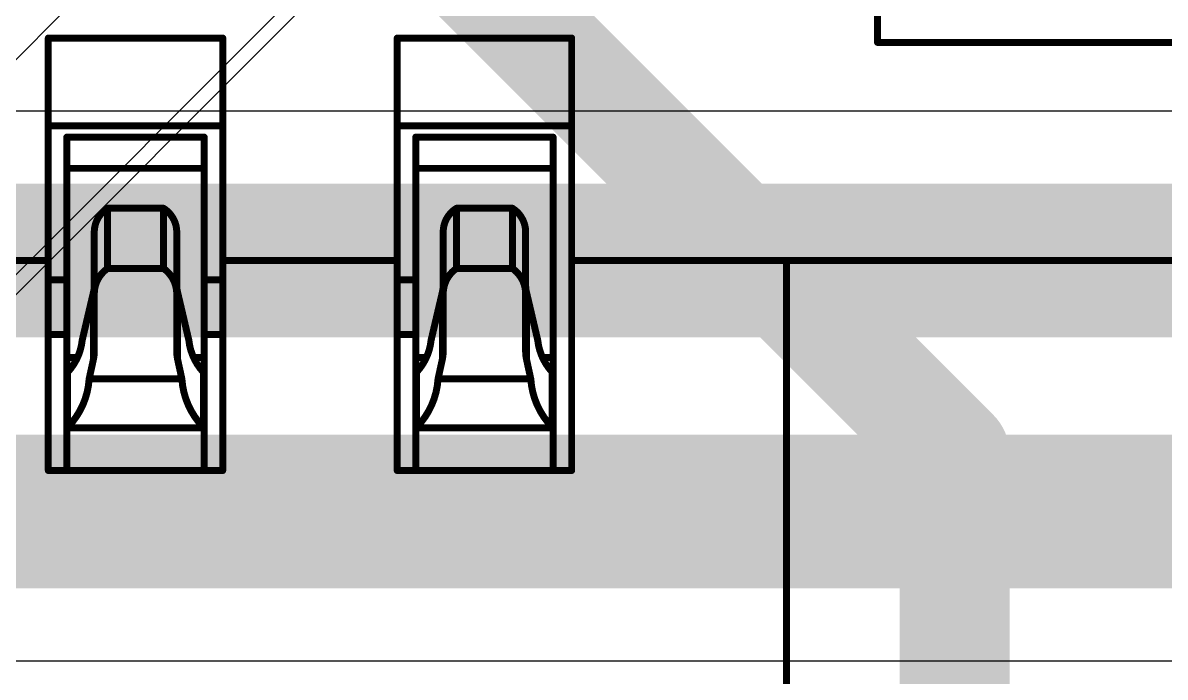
# Model space of a CAD drawing. Header units: inches. Extents: x -6 to 5433, y -4 to 5447.
# Drawn here: x 23.615 to 25.694, y 29.911 to 31.103 of the extents above; entities that cross this region are included whole.
import ezdxf

# ---------------------------------------------------------------- set-up
doc = ezdxf.new("R2010")
doc.units = ezdxf.units.IN
for name, color, linetype in [('Bottom Solder', 6, 'Continuous'), ('Mechanical 4', 56, 'Continuous'), ('Top Layer', 1, 'Continuous'), ('Top Overlay', 2, 'Continuous'), ('Top Solder', 216, 'Continuous')]:
    doc.layers.add(name, color=color, linetype=linetype)

msp = doc.modelspace()

# ---------------------------------------------------------------- linework, layer by layer
at = {"layer": 'Bottom Solder'}
for p in [(12.4845, 19.9035), (13.1545, 20.1452)]:
    msp.add_line(p, (5432.8521, 5447.4931), dxfattribs=at)
at = {"layer": 'Mechanical 4'}
for points in [[(25.1704, 31.067, 0.0127, 0.0127, 0), (25.1704, 31.2949, 0.0127, 0.0127, 0)], [(23.6612, 31.0749, 0.0127, 0.0127, 0), (23.9787, 31.0749, 0.0127, 0.0127, 0)], [(23.6612, 30.2874, 0.0127, 0.0127, 0), (23.6612, 31.0749, 0.0127, 0.0127, 0)], [(23.9787, 30.6699, 0.0127, 0.0127, 0), (23.9787, 31.0749, 0.0127, 0.0127, 0)], [(24.2962, 31.0749, 0.0127, 0.0127, 0), (24.6137, 31.0749, 0.0127, 0.0127, 0)], [(24.2962, 30.2874, 0.0127, 0.0127, 0), (24.2962, 31.0749, 0.0127, 0.0127, 0)], [(24.6137, 30.6699, 0.0127, 0.0127, 0), (24.6137, 31.0749, 0.0127, 0.0127, 0)], [(25.1704, 31.067, 0.0127, 0.0127, 0), (26.3704, 31.067, 0.0127, 0.0127, 0)], [(23.6612, 30.9149, 0.0127, 0.0127, 0), (23.9787, 30.9149, 0.0127, 0.0127, 0)], [(24.2962, 30.9149, 0.0127, 0.0127, 0), (24.6137, 30.9149, 0.0127, 0.0127, 0)], [(23.6949, 30.8944, 0.0127, 0.0127, 0), (23.9449, 30.8944, 0.0127, 0.0127, 0)], [(23.6949, 30.2874, 0.0127, 0.0127, 0), (23.6949, 30.8944, 0.0127, 0.0127, 0)], [(23.9449, 30.2874, 0.0127, 0.0127, 0), (23.9449, 30.8944, 0.0127, 0.0127, 0)], [(24.3299, 30.8944, 0.0127, 0.0127, 0), (24.5799, 30.8944, 0.0127, 0.0127, 0)], [(24.3299, 30.2874, 0.0127, 0.0127, 0), (24.3299, 30.8944, 0.0127, 0.0127, 0)], [(24.5799, 30.2874, 0.0127, 0.0127, 0), (24.5799, 30.8944, 0.0127, 0.0127, 0)], [(23.6949, 30.8377, 0.0127, 0.0127, 0), (23.9449, 30.8377, 0.0127, 0.0127, 0)], [(24.3299, 30.8377, 0.0127, 0.0127, 0), (24.5799, 30.8377, 0.0127, 0.0127, 0)], [(23.7449, 30.7237, 0.0127, 0.0127, -0.247377), (23.7689, 30.7649, 0.0127, 0.0127, 0)], [(23.7689, 30.7649, 0.0127, 0.0127, 0), (23.8709, 30.7649, 0.0127, 0.0127, 0)], [(23.7689, 30.6553, 0.0127, 0.0127, 0), (23.7689, 30.7649, 0.0127, 0.0127, 0)], [(23.8709, 30.6553, 0.0127, 0.0127, 0), (23.8709, 30.7649, 0.0127, 0.0127, 0)], [(23.8709, 30.7649, 0.0127, 0.0127, -0.247377), (23.8949, 30.7237, 0.0127, 0.0127, 0)], [(24.3799, 30.7237, 0.0127, 0.0127, -0.247377), (24.4039, 30.7649, 0.0127, 0.0127, 0)], [(24.4039, 30.7649, 0.0127, 0.0127, 0), (24.5059, 30.7649, 0.0127, 0.0127, 0)], [(24.4039, 30.6553, 0.0127, 0.0127, 0), (24.4039, 30.7649, 0.0127, 0.0127, 0)], [(24.5059, 30.6553, 0.0127, 0.0127, 0), (24.5059, 30.7649, 0.0127, 0.0127, 0)], [(24.5059, 30.7649, 0.0127, 0.0127, -0.247377), (24.5299, 30.7237, 0.0127, 0.0127, 0)], [(23.7449, 30.5043, 0.0127, 0.0127, 0), (23.7449, 30.7237, 0.0127, 0.0127, 0)], [(23.8949, 30.5043, 0.0127, 0.0127, 0), (23.8949, 30.7237, 0.0127, 0.0127, 0)], [(24.3799, 30.5043, 0.0127, 0.0127, 0), (24.3799, 30.7237, 0.0127, 0.0127, 0)], [(24.5299, 30.5043, 0.0127, 0.0127, 0), (24.5299, 30.7237, 0.0127, 0.0127, 0)], [(23.3437, 30.6699, 0.0127, 0.0127, 0), (23.6612, 30.6699, 0.0127, 0.0127, 0)], [(23.9787, 30.6699, 0.0127, 0.0127, 0), (24.2962, 30.6699, 0.0127, 0.0127, 0)], [(23.9787, 30.2874, 0.0127, 0.0127, 0), (23.9787, 30.6699, 0.0127, 0.0127, 0)], [(24.6137, 30.6699, 0.0127, 0.0127, 0), (25.8949, 30.6699, 0.0127, 0.0127, 0)], [(24.6137, 30.2874, 0.0127, 0.0127, 0), (24.6137, 30.6699, 0.0127, 0.0127, 0)], [(25.0049, 28.0649, 0.0127, 0.0127, 0), (25.0049, 30.6699, 0.0127, 0.0127, 0)], [(23.7449, 30.6107, 0.0127, 0.0127, -0.23748), (23.7689, 30.6553, 0.0127, 0.0127, 0)], [(23.7689, 30.6553, 0.0127, 0.0127, 0), (23.8709, 30.6553, 0.0127, 0.0127, 0)], [(23.8709, 30.6553, 0.0127, 0.0127, -0.23748), (23.8949, 30.6107, 0.0127, 0.0127, 0)], [(24.3799, 30.6107, 0.0127, 0.0127, -0.23748), (24.4039, 30.6553, 0.0127, 0.0127, 0)], [(24.4039, 30.6553, 0.0127, 0.0127, 0), (24.5059, 30.6553, 0.0127, 0.0127, 0)], [(24.5059, 30.6553, 0.0127, 0.0127, -0.23748), (24.5299, 30.6107, 0.0127, 0.0127, 0)], [(23.6612, 30.6349, 0.0127, 0.0127, 0), (23.6949, 30.6349, 0.0127, 0.0127, 0)], [(23.7449, 30.6253, 0.0127, 0.0127, -0.057864), (23.7434, 30.6122, 0.0127, 0.0127, 0)], [(23.8964, 30.6122, 0.0127, 0.0127, -0.057864), (23.8949, 30.6253, 0.0127, 0.0127, 0)], [(23.9449, 30.6349, 0.0127, 0.0127, 0), (23.9787, 30.6349, 0.0127, 0.0127, 0)], [(24.2962, 30.6349, 0.0127, 0.0127, 0), (24.3299, 30.6349, 0.0127, 0.0127, 0)], [(24.3799, 30.6253, 0.0127, 0.0127, -0.057864), (24.3784, 30.6122, 0.0127, 0.0127, 0)], [(24.5314, 30.6122, 0.0127, 0.0127, -0.057864), (24.5299, 30.6253, 0.0127, 0.0127, 0)], [(23.7229, 30.5249, 0.0127, 0.0127, 0), (23.7434, 30.6122, 0.0127, 0.0127, 0)], [(23.7434, 30.4903, 0.0127, 0.0127, 0), (23.7434, 30.6122, 0.0127, 0.0127, 0)], [(23.8964, 30.6122, 0.0127, 0.0127, 0), (23.9169, 30.5249, 0.0127, 0.0127, 0)], [(23.8964, 30.4903, 0.0127, 0.0127, 0), (23.8964, 30.6122, 0.0127, 0.0127, 0)], [(24.3579, 30.5249, 0.0127, 0.0127, 0), (24.3784, 30.6122, 0.0127, 0.0127, 0)], [(24.3784, 30.4903, 0.0127, 0.0127, 0), (24.3784, 30.6122, 0.0127, 0.0127, 0)], [(24.5314, 30.6122, 0.0127, 0.0127, 0), (24.5519, 30.5249, 0.0127, 0.0127, 0)], [(24.5314, 30.4903, 0.0127, 0.0127, 0), (24.5314, 30.6122, 0.0127, 0.0127, 0)], [(23.6612, 30.5349, 0.0127, 0.0127, 0), (23.6949, 30.5349, 0.0127, 0.0127, 0)], [(23.9449, 30.5349, 0.0127, 0.0127, 0), (23.9787, 30.5349, 0.0127, 0.0127, 0)], [(24.2962, 30.5349, 0.0127, 0.0127, 0), (24.3299, 30.5349, 0.0127, 0.0127, 0)], [(23.7229, 30.5249, 0.0127, 0.0127, -0.162591), (23.6964, 30.4665, 0.0127, 0.0127, 0)], [(23.9434, 30.4665, 0.0127, 0.0127, -0.162591), (23.9169, 30.5249, 0.0127, 0.0127, 0)], [(24.3579, 30.5249, 0.0127, 0.0127, -0.162591), (24.3314, 30.4665, 0.0127, 0.0127, 0)], [(24.5784, 30.4665, 0.0127, 0.0127, -0.162591), (24.5519, 30.5249, 0.0127, 0.0127, 0)], [(23.6949, 30.4933, 0.0127, 0.0127, 0), (23.7136, 30.4933, 0.0127, 0.0127, 0)], [(23.7449, 30.5043, 0.0127, 0.0127, -0.053658), (23.7434, 30.4903, 0.0127, 0.0127, 0)], [(23.8964, 30.4903, 0.0127, 0.0127, -0.053658), (23.8949, 30.5043, 0.0127, 0.0127, 0)], [(23.9262, 30.4933, 0.0127, 0.0127, 0), (23.9449, 30.4933, 0.0127, 0.0127, 0)], [(24.3299, 30.4933, 0.0127, 0.0127, 0), (24.3486, 30.4933, 0.0127, 0.0127, 0)], [(24.3799, 30.5043, 0.0127, 0.0127, -0.053658), (24.3784, 30.4903, 0.0127, 0.0127, 0)], [(24.5314, 30.4903, 0.0127, 0.0127, -0.053658), (24.5299, 30.5043, 0.0127, 0.0127, 0)], [(24.5612, 30.4933, 0.0127, 0.0127, 0), (24.5799, 30.4933, 0.0127, 0.0127, 0)], [(23.7355, 30.4542, 0.0127, 0.0127, 0), (23.7434, 30.4903, 0.0127, 0.0127, 0)], [(23.8964, 30.4903, 0.0127, 0.0127, 0), (23.9043, 30.4542, 0.0127, 0.0127, 0)], [(24.3705, 30.4542, 0.0127, 0.0127, 0), (24.3784, 30.4903, 0.0127, 0.0127, 0)], [(24.5314, 30.4903, 0.0127, 0.0127, 0), (24.5393, 30.4542, 0.0127, 0.0127, 0)], [(23.695, 30.4654, 0.0127, 0.0127, -0.035041), (23.6951, 30.4655, 0.0127, 0.0127, 0)], [(23.6949, 30.4653, 0.0127, 0.0127, -0.028404), (23.695, 30.4654, 0.0127, 0.0127, 0)], [(23.6949, 30.4652, 0.0127, 0.0127, -0.011022), (23.6949, 30.4653, 0.0127, 0.0127, 0)], [(23.6951, 30.4655, 0.0127, 0.0127, -0.032319), (23.6952, 30.4656, 0.0127, 0.0127, 0)], [(23.6952, 30.4656, 0.0127, 0.0127, -0.024462), (23.6953, 30.4657, 0.0127, 0.0127, 0)], [(23.6953, 30.4657, 0.0127, 0.0127, -0.013729), (23.6955, 30.4658, 0.0127, 0.0127, 0)], [(23.6955, 30.4658, 0.0127, 0.0127, -0.00812), (23.6957, 30.466, 0.0127, 0.0127, 0)], [(23.6957, 30.466, 0.0127, 0.0127, -0.004821), (23.6959, 30.4661, 0.0127, 0.0127, 0)], [(23.6959, 30.4661, 0.0127, 0.0127, 0), (23.6964, 30.4665, 0.0127, 0.0127, 0)], [(23.6964, 30.3661, 0.0127, 0.0127, 0), (23.6964, 30.4665, 0.0127, 0.0127, 0)], [(23.7355, 30.4542, 0.0127, 0.0127, -0.179894), (23.6964, 30.3661, 0.0127, 0.0127, 0)], [(23.7355, 30.4542, 0.0127, 0.0127, 0), (23.9043, 30.4542, 0.0127, 0.0127, 0)], [(23.9434, 30.3661, 0.0127, 0.0127, -0.179894), (23.9043, 30.4542, 0.0127, 0.0127, 0)], [(23.9434, 30.4665, 0.0127, 0.0127, 0), (23.9437, 30.4663, 0.0127, 0.0127, 0)], [(23.9434, 30.3661, 0.0127, 0.0127, 0), (23.9434, 30.4665, 0.0127, 0.0127, 0)], [(23.9437, 30.4663, 0.0127, 0.0127, 0), (23.9439, 30.4661, 0.0127, 0.0127, 0)], [(23.9439, 30.4661, 0.0127, 0.0127, -0.006055), (23.9441, 30.466, 0.0127, 0.0127, 0)], [(23.9442, 30.466, 0.0127, 0.0127, -0.010737), (23.9444, 30.4658, 0.0127, 0.0127, 0)], [(23.9444, 30.4658, 0.0127, 0.0127, -0.018562), (23.9445, 30.4657, 0.0127, 0.0127, 0)], [(23.9445, 30.4657, 0.0127, 0.0127, -0.023386), (23.9446, 30.4656, 0.0127, 0.0127, 0)], [(23.9446, 30.4656, 0.0127, 0.0127, -0.054321), (23.9448, 30.4654, 0.0127, 0.0127, 0)], [(23.9448, 30.4654, 0.0127, 0.0127, -0.028597), (23.9449, 30.4652, 0.0127, 0.0127, 0)], [(24.33, 30.4654, 0.0127, 0.0127, -0.035041), (24.3301, 30.4655, 0.0127, 0.0127, 0)], [(24.3299, 30.4653, 0.0127, 0.0127, -0.028404), (24.33, 30.4654, 0.0127, 0.0127, 0)], [(24.3299, 30.4652, 0.0127, 0.0127, -0.011022), (24.3299, 30.4653, 0.0127, 0.0127, 0)], [(24.3301, 30.4655, 0.0127, 0.0127, -0.032319), (24.3302, 30.4656, 0.0127, 0.0127, 0)], [(24.3302, 30.4656, 0.0127, 0.0127, -0.024462), (24.3303, 30.4657, 0.0127, 0.0127, 0)], [(24.3303, 30.4657, 0.0127, 0.0127, -0.013729), (24.3305, 30.4658, 0.0127, 0.0127, 0)], [(24.3305, 30.4658, 0.0127, 0.0127, -0.00812), (24.3307, 30.466, 0.0127, 0.0127, 0)], [(24.3307, 30.466, 0.0127, 0.0127, -0.004821), (24.3309, 30.4661, 0.0127, 0.0127, 0)], [(24.3309, 30.4661, 0.0127, 0.0127, 0), (24.3314, 30.4665, 0.0127, 0.0127, 0)], [(24.3314, 30.3661, 0.0127, 0.0127, 0), (24.3314, 30.4665, 0.0127, 0.0127, 0)], [(24.3705, 30.4542, 0.0127, 0.0127, -0.179894), (24.3314, 30.3661, 0.0127, 0.0127, 0)], [(24.3705, 30.4542, 0.0127, 0.0127, 0), (24.5393, 30.4542, 0.0127, 0.0127, 0)], [(24.5784, 30.3661, 0.0127, 0.0127, -0.179894), (24.5393, 30.4542, 0.0127, 0.0127, 0)], [(24.5784, 30.4665, 0.0127, 0.0127, 0), (24.5787, 30.4663, 0.0127, 0.0127, 0)], [(24.5784, 30.3661, 0.0127, 0.0127, 0), (24.5784, 30.4665, 0.0127, 0.0127, 0)], [(24.5787, 30.4663, 0.0127, 0.0127, 0), (24.5789, 30.4661, 0.0127, 0.0127, 0)], [(24.5789, 30.4661, 0.0127, 0.0127, -0.006055), (24.5791, 30.466, 0.0127, 0.0127, 0)], [(24.5792, 30.466, 0.0127, 0.0127, -0.010737), (24.5794, 30.4658, 0.0127, 0.0127, 0)], [(24.5794, 30.4658, 0.0127, 0.0127, -0.018562), (24.5795, 30.4657, 0.0127, 0.0127, 0)], [(24.5795, 30.4657, 0.0127, 0.0127, -0.023386), (24.5796, 30.4656, 0.0127, 0.0127, 0)], [(24.5796, 30.4656, 0.0127, 0.0127, -0.054321), (24.5798, 30.4654, 0.0127, 0.0127, 0)], [(24.5798, 30.4654, 0.0127, 0.0127, -0.028597), (24.5799, 30.4652, 0.0127, 0.0127, 0)], [(23.695, 30.3653, 0.0127, 0.0127, -0.037446), (23.6951, 30.3653, 0.0127, 0.0127, 0)], [(23.6949, 30.3652, 0.0127, 0.0127, -0.032689), (23.695, 30.3653, 0.0127, 0.0127, 0)], [(23.6949, 30.3651, 0.0127, 0.0127, -0.013234), (23.6949, 30.3652, 0.0127, 0.0127, 0)], [(23.6949, 30.3649, 0.0127, 0.0127, 0), (23.9449, 30.3649, 0.0127, 0.0127, 0)], [(23.6951, 30.3653, 0.0127, 0.0127, -0.031881), (23.6952, 30.3654, 0.0127, 0.0127, 0)], [(23.6951, 30.3654, 0.0127, 0.0127, -0.02262), (23.6953, 30.3655, 0.0127, 0.0127, 0)], [(23.6953, 30.3655, 0.0127, 0.0127, -0.012209), (23.6955, 30.3656, 0.0127, 0.0127, 0)], [(23.6955, 30.3656, 0.0127, 0.0127, -0.00707), (23.6957, 30.3657, 0.0127, 0.0127, 0)], [(23.6957, 30.3657, 0.0127, 0.0127, 0), (23.6959, 30.3658, 0.0127, 0.0127, 0)], [(23.6959, 30.3658, 0.0127, 0.0127, 0), (23.6964, 30.3661, 0.0127, 0.0127, 0)], [(23.9434, 30.3661, 0.0127, 0.0127, 0), (23.9437, 30.366, 0.0127, 0.0127, 0)], [(23.9437, 30.366, 0.0127, 0.0127, 0), (23.9439, 30.3658, 0.0127, 0.0127, 0)], [(23.9439, 30.3658, 0.0127, 0.0127, -0.005205), (23.9442, 30.3657, 0.0127, 0.0127, 0)], [(23.9441, 30.3657, 0.0127, 0.0127, -0.009376), (23.9444, 30.3656, 0.0127, 0.0127, 0)], [(23.9444, 30.3656, 0.0127, 0.0127, -0.016687), (23.9445, 30.3655, 0.0127, 0.0127, 0)], [(23.9445, 30.3655, 0.0127, 0.0127, -0.021994), (23.9446, 30.3654, 0.0127, 0.0127, 0)], [(23.9446, 30.3654, 0.0127, 0.0127, -0.026751), (23.9447, 30.3654, 0.0127, 0.0127, 0)], [(23.9447, 30.3654, 0.0127, 0.0127, -0.028288), (23.9448, 30.3653, 0.0127, 0.0127, 0)], [(23.9448, 30.3653, 0.0127, 0.0127, -0.032605), (23.9449, 30.3651, 0.0127, 0.0127, 0)], [(24.33, 30.3653, 0.0127, 0.0127, -0.037446), (24.3301, 30.3653, 0.0127, 0.0127, 0)], [(24.3299, 30.3652, 0.0127, 0.0127, -0.032689), (24.33, 30.3653, 0.0127, 0.0127, 0)], [(24.3299, 30.3651, 0.0127, 0.0127, -0.013234), (24.3299, 30.3652, 0.0127, 0.0127, 0)], [(24.3299, 30.3649, 0.0127, 0.0127, 0), (24.5799, 30.3649, 0.0127, 0.0127, 0)], [(24.3301, 30.3653, 0.0127, 0.0127, -0.031881), (24.3302, 30.3654, 0.0127, 0.0127, 0)], [(24.3301, 30.3654, 0.0127, 0.0127, -0.02262), (24.3303, 30.3655, 0.0127, 0.0127, 0)], [(24.3303, 30.3655, 0.0127, 0.0127, -0.012209), (24.3305, 30.3656, 0.0127, 0.0127, 0)], [(24.3305, 30.3656, 0.0127, 0.0127, -0.00707), (24.3307, 30.3657, 0.0127, 0.0127, 0)], [(24.3307, 30.3657, 0.0127, 0.0127, 0), (24.3309, 30.3658, 0.0127, 0.0127, 0)], [(24.3309, 30.3658, 0.0127, 0.0127, 0), (24.3314, 30.3661, 0.0127, 0.0127, 0)], [(24.5784, 30.3661, 0.0127, 0.0127, 0), (24.5787, 30.366, 0.0127, 0.0127, 0)], [(24.5787, 30.366, 0.0127, 0.0127, 0), (24.5789, 30.3658, 0.0127, 0.0127, 0)], [(24.5789, 30.3658, 0.0127, 0.0127, -0.005205), (24.5792, 30.3657, 0.0127, 0.0127, 0)], [(24.5791, 30.3657, 0.0127, 0.0127, -0.009376), (24.5794, 30.3656, 0.0127, 0.0127, 0)], [(24.5794, 30.3656, 0.0127, 0.0127, -0.016687), (24.5795, 30.3655, 0.0127, 0.0127, 0)], [(24.5795, 30.3655, 0.0127, 0.0127, -0.021994), (24.5796, 30.3654, 0.0127, 0.0127, 0)], [(24.5796, 30.3654, 0.0127, 0.0127, -0.026751), (24.5797, 30.3654, 0.0127, 0.0127, 0)], [(24.5797, 30.3654, 0.0127, 0.0127, -0.028288), (24.5798, 30.3653, 0.0127, 0.0127, 0)], [(24.5798, 30.3653, 0.0127, 0.0127, -0.032605), (24.5799, 30.3651, 0.0127, 0.0127, 0)], [(23.6612, 30.2874, 0.0127, 0.0127, 0), (23.9787, 30.2874, 0.0127, 0.0127, 0)], [(24.2962, 30.2874, 0.0127, 0.0127, 0), (24.6137, 30.2874, 0.0127, 0.0127, 0)]]:
    msp.add_lwpolyline(points, format="xyseb", dxfattribs=at)
for points in [[(23.658, 31.0749, 0.00635, 0.00635, 1), (23.6643, 31.0749, 0.00635, 0.00635, 1)], [(23.658, 31.0749, 0.00635, 0.00635, 1), (23.6643, 31.0749, 0.00635, 0.00635, 1)], [(23.9755, 31.0749, 0.00635, 0.00635, 1), (23.9818, 31.0749, 0.00635, 0.00635, 1)], [(23.9755, 31.0749, 0.00635, 0.00635, 1), (23.9818, 31.0749, 0.00635, 0.00635, 1)], [(24.293, 31.0749, 0.00635, 0.00635, 1), (24.2993, 31.0749, 0.00635, 0.00635, 1)], [(24.293, 31.0749, 0.00635, 0.00635, 1), (24.2993, 31.0749, 0.00635, 0.00635, 1)], [(24.6105, 31.0749, 0.00635, 0.00635, 1), (24.6168, 31.0749, 0.00635, 0.00635, 1)], [(24.6105, 31.0749, 0.00635, 0.00635, 1), (24.6168, 31.0749, 0.00635, 0.00635, 1)], [(25.1672, 31.067, 0.00635, 0.00635, 1), (25.1736, 31.067, 0.00635, 0.00635, 1)], [(25.1672, 31.067, 0.00635, 0.00635, 1), (25.1736, 31.067, 0.00635, 0.00635, 1)], [(23.658, 30.9149, 0.00635, 0.00635, 1), (23.6643, 30.9149, 0.00635, 0.00635, 1)], [(23.9755, 30.9149, 0.00635, 0.00635, 1), (23.9818, 30.9149, 0.00635, 0.00635, 1)], [(24.293, 30.9149, 0.00635, 0.00635, 1), (24.2993, 30.9149, 0.00635, 0.00635, 1)], [(24.6105, 30.9149, 0.00635, 0.00635, 1), (24.6168, 30.9149, 0.00635, 0.00635, 1)], [(23.6917, 30.8944, 0.00635, 0.00635, 1), (23.6981, 30.8944, 0.00635, 0.00635, 1)], [(23.6917, 30.8944, 0.00635, 0.00635, 1), (23.6981, 30.8944, 0.00635, 0.00635, 1)], [(23.9417, 30.8944, 0.00635, 0.00635, 1), (23.9481, 30.8944, 0.00635, 0.00635, 1)], [(23.9417, 30.8944, 0.00635, 0.00635, 1), (23.9481, 30.8944, 0.00635, 0.00635, 1)], [(24.3267, 30.8944, 0.00635, 0.00635, 1), (24.3331, 30.8944, 0.00635, 0.00635, 1)], [(24.3267, 30.8944, 0.00635, 0.00635, 1), (24.3331, 30.8944, 0.00635, 0.00635, 1)], [(24.5767, 30.8944, 0.00635, 0.00635, 1), (24.5831, 30.8944, 0.00635, 0.00635, 1)], [(24.5767, 30.8944, 0.00635, 0.00635, 1), (24.5831, 30.8944, 0.00635, 0.00635, 1)], [(23.6917, 30.8377, 0.00635, 0.00635, 1), (23.6981, 30.8377, 0.00635, 0.00635, 1)], [(23.9417, 30.8377, 0.00635, 0.00635, 1), (23.9481, 30.8377, 0.00635, 0.00635, 1)], [(24.3267, 30.8377, 0.00635, 0.00635, 1), (24.3331, 30.8377, 0.00635, 0.00635, 1)], [(24.5767, 30.8377, 0.00635, 0.00635, 1), (24.5831, 30.8377, 0.00635, 0.00635, 1)], [(23.7657, 30.7649, 0.00635, 0.00635, 1), (23.7721, 30.7649, 0.00635, 0.00635, 1)], [(23.7657, 30.7649, 0.00635, 0.00635, 1), (23.7721, 30.7649, 0.00635, 0.00635, 1)], [(23.7657, 30.7649, 0.00635, 0.00635, 1), (23.7721, 30.7649, 0.00635, 0.00635, 1)], [(23.8677, 30.7649, 0.00635, 0.00635, 1), (23.8741, 30.7649, 0.00635, 0.00635, 1)], [(23.8677, 30.7649, 0.00635, 0.00635, 1), (23.8741, 30.7649, 0.00635, 0.00635, 1)], [(23.8677, 30.7649, 0.00635, 0.00635, 1), (23.8741, 30.7649, 0.00635, 0.00635, 1)], [(24.4007, 30.7649, 0.00635, 0.00635, 1), (24.4071, 30.7649, 0.00635, 0.00635, 1)], [(24.4007, 30.7649, 0.00635, 0.00635, 1), (24.4071, 30.7649, 0.00635, 0.00635, 1)], [(24.4007, 30.7649, 0.00635, 0.00635, 1), (24.4071, 30.7649, 0.00635, 0.00635, 1)], [(24.5027, 30.7649, 0.00635, 0.00635, 1), (24.5091, 30.7649, 0.00635, 0.00635, 1)], [(24.5027, 30.7649, 0.00635, 0.00635, 1), (24.5091, 30.7649, 0.00635, 0.00635, 1)], [(24.5027, 30.7649, 0.00635, 0.00635, 1), (24.5091, 30.7649, 0.00635, 0.00635, 1)], [(23.7417, 30.7237, 0.00635, 0.00635, 1), (23.7481, 30.7237, 0.00635, 0.00635, 1)], [(23.7417, 30.7237, 0.00635, 0.00635, 1), (23.7481, 30.7237, 0.00635, 0.00635, 1)], [(23.8917, 30.7237, 0.00635, 0.00635, 1), (23.8981, 30.7237, 0.00635, 0.00635, 1)], [(23.8917, 30.7237, 0.00635, 0.00635, 1), (23.8981, 30.7237, 0.00635, 0.00635, 1)], [(24.3767, 30.7237, 0.00635, 0.00635, 1), (24.3831, 30.7237, 0.00635, 0.00635, 1)], [(24.3767, 30.7237, 0.00635, 0.00635, 1), (24.3831, 30.7237, 0.00635, 0.00635, 1)], [(24.5267, 30.7237, 0.00635, 0.00635, 1), (24.5331, 30.7237, 0.00635, 0.00635, 1)], [(24.5267, 30.7237, 0.00635, 0.00635, 1), (24.5331, 30.7237, 0.00635, 0.00635, 1)], [(23.658, 30.6699, 0.00635, 0.00635, 1), (23.6643, 30.6699, 0.00635, 0.00635, 1)], [(23.9755, 30.6699, 0.00635, 0.00635, 1), (23.9818, 30.6699, 0.00635, 0.00635, 1)], [(23.9755, 30.6699, 0.00635, 0.00635, 1), (23.9818, 30.6699, 0.00635, 0.00635, 1)], [(23.9755, 30.6699, 0.00635, 0.00635, 1), (23.9818, 30.6699, 0.00635, 0.00635, 1)], [(24.293, 30.6699, 0.00635, 0.00635, 1), (24.2993, 30.6699, 0.00635, 0.00635, 1)], [(24.6105, 30.6699, 0.00635, 0.00635, 1), (24.6168, 30.6699, 0.00635, 0.00635, 1)], [(24.6105, 30.6699, 0.00635, 0.00635, 1), (24.6168, 30.6699, 0.00635, 0.00635, 1)], [(24.6105, 30.6699, 0.00635, 0.00635, 1), (24.6168, 30.6699, 0.00635, 0.00635, 1)], [(25.0017, 30.6699, 0.00635, 0.00635, 1), (25.0081, 30.6699, 0.00635, 0.00635, 1)], [(23.7657, 30.6553, 0.00635, 0.00635, 1), (23.7721, 30.6553, 0.00635, 0.00635, 1)], [(23.7657, 30.6553, 0.00635, 0.00635, 1), (23.7721, 30.6553, 0.00635, 0.00635, 1)], [(23.7657, 30.6553, 0.00635, 0.00635, 1), (23.7721, 30.6553, 0.00635, 0.00635, 1)], [(23.8677, 30.6553, 0.00635, 0.00635, 1), (23.8741, 30.6553, 0.00635, 0.00635, 1)], [(23.8677, 30.6553, 0.00635, 0.00635, 1), (23.8741, 30.6553, 0.00635, 0.00635, 1)], [(23.8677, 30.6553, 0.00635, 0.00635, 1), (23.8741, 30.6553, 0.00635, 0.00635, 1)], [(24.4007, 30.6553, 0.00635, 0.00635, 1), (24.4071, 30.6553, 0.00635, 0.00635, 1)], [(24.4007, 30.6553, 0.00635, 0.00635, 1), (24.4071, 30.6553, 0.00635, 0.00635, 1)], [(24.4007, 30.6553, 0.00635, 0.00635, 1), (24.4071, 30.6553, 0.00635, 0.00635, 1)], [(24.5027, 30.6553, 0.00635, 0.00635, 1), (24.5091, 30.6553, 0.00635, 0.00635, 1)], [(24.5027, 30.6553, 0.00635, 0.00635, 1), (24.5091, 30.6553, 0.00635, 0.00635, 1)], [(24.5027, 30.6553, 0.00635, 0.00635, 1), (24.5091, 30.6553, 0.00635, 0.00635, 1)], [(23.658, 30.6349, 0.00635, 0.00635, 1), (23.6643, 30.6349, 0.00635, 0.00635, 1)], [(23.6917, 30.6349, 0.00635, 0.00635, 1), (23.6981, 30.6349, 0.00635, 0.00635, 1)], [(23.7417, 30.6253, 0.00635, 0.00635, 1), (23.7481, 30.6253, 0.00635, 0.00635, 1)], [(23.8917, 30.6253, 0.00635, 0.00635, 1), (23.8981, 30.6253, 0.00635, 0.00635, 1)], [(23.9417, 30.6349, 0.00635, 0.00635, 1), (23.9481, 30.6349, 0.00635, 0.00635, 1)], [(23.9755, 30.6349, 0.00635, 0.00635, 1), (23.9818, 30.6349, 0.00635, 0.00635, 1)], [(24.293, 30.6349, 0.00635, 0.00635, 1), (24.2993, 30.6349, 0.00635, 0.00635, 1)], [(24.3267, 30.6349, 0.00635, 0.00635, 1), (24.3331, 30.6349, 0.00635, 0.00635, 1)], [(24.3767, 30.6253, 0.00635, 0.00635, 1), (24.3831, 30.6253, 0.00635, 0.00635, 1)], [(24.5267, 30.6253, 0.00635, 0.00635, 1), (24.5331, 30.6253, 0.00635, 0.00635, 1)], [(23.7402, 30.6122, 0.00635, 0.00635, 1), (23.7466, 30.6122, 0.00635, 0.00635, 1)], [(23.7402, 30.6122, 0.00635, 0.00635, 1), (23.7466, 30.6122, 0.00635, 0.00635, 1)], [(23.7402, 30.6122, 0.00635, 0.00635, 1), (23.7466, 30.6122, 0.00635, 0.00635, 1)], [(23.7417, 30.6107, 0.00635, 0.00635, 1), (23.7481, 30.6107, 0.00635, 0.00635, 1)], [(23.8917, 30.6107, 0.00635, 0.00635, 1), (23.8981, 30.6107, 0.00635, 0.00635, 1)], [(23.8932, 30.6122, 0.00635, 0.00635, 1), (23.8996, 30.6122, 0.00635, 0.00635, 1)], [(23.8932, 30.6122, 0.00635, 0.00635, 1), (23.8996, 30.6122, 0.00635, 0.00635, 1)], [(23.8932, 30.6122, 0.00635, 0.00635, 1), (23.8996, 30.6122, 0.00635, 0.00635, 1)], [(24.3752, 30.6122, 0.00635, 0.00635, 1), (24.3816, 30.6122, 0.00635, 0.00635, 1)], [(24.3752, 30.6122, 0.00635, 0.00635, 1), (24.3816, 30.6122, 0.00635, 0.00635, 1)], [(24.3752, 30.6122, 0.00635, 0.00635, 1), (24.3816, 30.6122, 0.00635, 0.00635, 1)], [(24.3767, 30.6107, 0.00635, 0.00635, 1), (24.3831, 30.6107, 0.00635, 0.00635, 1)], [(24.5267, 30.6107, 0.00635, 0.00635, 1), (24.5331, 30.6107, 0.00635, 0.00635, 1)], [(24.5282, 30.6122, 0.00635, 0.00635, 1), (24.5346, 30.6122, 0.00635, 0.00635, 1)], [(24.5282, 30.6122, 0.00635, 0.00635, 1), (24.5346, 30.6122, 0.00635, 0.00635, 1)], [(24.5282, 30.6122, 0.00635, 0.00635, 1), (24.5346, 30.6122, 0.00635, 0.00635, 1)], [(23.658, 30.5349, 0.00635, 0.00635, 1), (23.6643, 30.5349, 0.00635, 0.00635, 1)], [(23.6917, 30.5349, 0.00635, 0.00635, 1), (23.6981, 30.5349, 0.00635, 0.00635, 1)], [(23.9417, 30.5349, 0.00635, 0.00635, 1), (23.9481, 30.5349, 0.00635, 0.00635, 1)], [(23.9755, 30.5349, 0.00635, 0.00635, 1), (23.9818, 30.5349, 0.00635, 0.00635, 1)], [(24.293, 30.5349, 0.00635, 0.00635, 1), (24.2993, 30.5349, 0.00635, 0.00635, 1)], [(24.3267, 30.5349, 0.00635, 0.00635, 1), (24.3331, 30.5349, 0.00635, 0.00635, 1)], [(23.7197, 30.5249, 0.00635, 0.00635, 1), (23.726, 30.5249, 0.00635, 0.00635, 1)], [(23.7197, 30.5249, 0.00635, 0.00635, 1), (23.726, 30.5249, 0.00635, 0.00635, 1)], [(23.9138, 30.5249, 0.00635, 0.00635, 1), (23.9201, 30.5249, 0.00635, 0.00635, 1)], [(23.9138, 30.5249, 0.00635, 0.00635, 1), (23.9201, 30.5249, 0.00635, 0.00635, 1)], [(24.3547, 30.5249, 0.00635, 0.00635, 1), (24.361, 30.5249, 0.00635, 0.00635, 1)], [(24.3547, 30.5249, 0.00635, 0.00635, 1), (24.361, 30.5249, 0.00635, 0.00635, 1)], [(24.5488, 30.5249, 0.00635, 0.00635, 1), (24.5551, 30.5249, 0.00635, 0.00635, 1)], [(24.5488, 30.5249, 0.00635, 0.00635, 1), (24.5551, 30.5249, 0.00635, 0.00635, 1)], [(23.6917, 30.4933, 0.00635, 0.00635, 1), (23.6981, 30.4933, 0.00635, 0.00635, 1)], [(23.7104, 30.4933, 0.00635, 0.00635, 1), (23.7167, 30.4933, 0.00635, 0.00635, 1)], [(23.7417, 30.5043, 0.00635, 0.00635, 1), (23.7481, 30.5043, 0.00635, 0.00635, 1)], [(23.7417, 30.5043, 0.00635, 0.00635, 1), (23.7481, 30.5043, 0.00635, 0.00635, 1)], [(23.8917, 30.5043, 0.00635, 0.00635, 1), (23.8981, 30.5043, 0.00635, 0.00635, 1)], [(23.8917, 30.5043, 0.00635, 0.00635, 1), (23.8981, 30.5043, 0.00635, 0.00635, 1)], [(23.9231, 30.4933, 0.00635, 0.00635, 1), (23.9294, 30.4933, 0.00635, 0.00635, 1)], [(23.9417, 30.4933, 0.00635, 0.00635, 1), (23.9481, 30.4933, 0.00635, 0.00635, 1)], [(24.3267, 30.4933, 0.00635, 0.00635, 1), (24.3331, 30.4933, 0.00635, 0.00635, 1)], [(24.3454, 30.4933, 0.00635, 0.00635, 1), (24.3517, 30.4933, 0.00635, 0.00635, 1)], [(24.3767, 30.5043, 0.00635, 0.00635, 1), (24.3831, 30.5043, 0.00635, 0.00635, 1)], [(24.3767, 30.5043, 0.00635, 0.00635, 1), (24.3831, 30.5043, 0.00635, 0.00635, 1)], [(24.5267, 30.5043, 0.00635, 0.00635, 1), (24.5331, 30.5043, 0.00635, 0.00635, 1)], [(24.5267, 30.5043, 0.00635, 0.00635, 1), (24.5331, 30.5043, 0.00635, 0.00635, 1)], [(24.5581, 30.4933, 0.00635, 0.00635, 1), (24.5644, 30.4933, 0.00635, 0.00635, 1)], [(24.5767, 30.4933, 0.00635, 0.00635, 1), (24.5831, 30.4933, 0.00635, 0.00635, 1)], [(23.7402, 30.4903, 0.00635, 0.00635, 1), (23.7466, 30.4903, 0.00635, 0.00635, 1)], [(23.7402, 30.4903, 0.00635, 0.00635, 1), (23.7466, 30.4903, 0.00635, 0.00635, 1)], [(23.7402, 30.4903, 0.00635, 0.00635, 1), (23.7466, 30.4903, 0.00635, 0.00635, 1)], [(23.8932, 30.4903, 0.00635, 0.00635, 1), (23.8996, 30.4903, 0.00635, 0.00635, 1)], [(23.8932, 30.4903, 0.00635, 0.00635, 1), (23.8996, 30.4903, 0.00635, 0.00635, 1)], [(23.8932, 30.4903, 0.00635, 0.00635, 1), (23.8996, 30.4903, 0.00635, 0.00635, 1)], [(24.3752, 30.4903, 0.00635, 0.00635, 1), (24.3816, 30.4903, 0.00635, 0.00635, 1)], [(24.3752, 30.4903, 0.00635, 0.00635, 1), (24.3816, 30.4903, 0.00635, 0.00635, 1)], [(24.3752, 30.4903, 0.00635, 0.00635, 1), (24.3816, 30.4903, 0.00635, 0.00635, 1)], [(24.5282, 30.4903, 0.00635, 0.00635, 1), (24.5346, 30.4903, 0.00635, 0.00635, 1)], [(24.5282, 30.4903, 0.00635, 0.00635, 1), (24.5346, 30.4903, 0.00635, 0.00635, 1)], [(24.5282, 30.4903, 0.00635, 0.00635, 1), (24.5346, 30.4903, 0.00635, 0.00635, 1)], [(23.6918, 30.4654, 0.00635, 0.00635, 1), (23.6982, 30.4654, 0.00635, 0.00635, 1)], [(23.6918, 30.4653, 0.00635, 0.00635, 1), (23.6981, 30.4653, 0.00635, 0.00635, 1)], [(23.6918, 30.4654, 0.00635, 0.00635, 1), (23.6982, 30.4654, 0.00635, 0.00635, 1)], [(23.6918, 30.4653, 0.00635, 0.00635, 1), (23.6981, 30.4653, 0.00635, 0.00635, 1)], [(23.6917, 30.4652, 0.00635, 0.00635, 1), (23.6981, 30.4652, 0.00635, 0.00635, 1)], [(23.6919, 30.4655, 0.00635, 0.00635, 1), (23.6982, 30.4655, 0.00635, 0.00635, 1)], [(23.6919, 30.4655, 0.00635, 0.00635, 1), (23.6982, 30.4655, 0.00635, 0.00635, 1)], [(23.692, 30.4656, 0.00635, 0.00635, 1), (23.6983, 30.4656, 0.00635, 0.00635, 1)], [(23.692, 30.4656, 0.00635, 0.00635, 1), (23.6983, 30.4656, 0.00635, 0.00635, 1)], [(23.6921, 30.4657, 0.00635, 0.00635, 1), (23.6985, 30.4657, 0.00635, 0.00635, 1)], [(23.6921, 30.4657, 0.00635, 0.00635, 1), (23.6985, 30.4657, 0.00635, 0.00635, 1)], [(23.6923, 30.4658, 0.00635, 0.00635, 1), (23.6986, 30.4658, 0.00635, 0.00635, 1)], [(23.6923, 30.4658, 0.00635, 0.00635, 1), (23.6986, 30.4658, 0.00635, 0.00635, 1)], [(23.6925, 30.466, 0.00635, 0.00635, 1), (23.6989, 30.466, 0.00635, 0.00635, 1)], [(23.6925, 30.466, 0.00635, 0.00635, 1), (23.6989, 30.466, 0.00635, 0.00635, 1)], [(23.6927, 30.4661, 0.00635, 0.00635, 1), (23.6991, 30.4661, 0.00635, 0.00635, 1)], [(23.6927, 30.4661, 0.00635, 0.00635, 1), (23.6991, 30.4661, 0.00635, 0.00635, 1)], [(23.6932, 30.4665, 0.00635, 0.00635, 1), (23.6996, 30.4665, 0.00635, 0.00635, 1)], [(23.6932, 30.4665, 0.00635, 0.00635, 1), (23.6996, 30.4665, 0.00635, 0.00635, 1)], [(23.6932, 30.4665, 0.00635, 0.00635, 1), (23.6996, 30.4665, 0.00635, 0.00635, 1)], [(23.7324, 30.4542, 0.00635, 0.00635, 1), (23.7387, 30.4542, 0.00635, 0.00635, 1)], [(23.7324, 30.4542, 0.00635, 0.00635, 1), (23.7387, 30.4542, 0.00635, 0.00635, 1)], [(23.7324, 30.4542, 0.00635, 0.00635, 1), (23.7387, 30.4542, 0.00635, 0.00635, 1)], [(23.9011, 30.4542, 0.00635, 0.00635, 1), (23.9075, 30.4542, 0.00635, 0.00635, 1)], [(23.9011, 30.4542, 0.00635, 0.00635, 1), (23.9075, 30.4542, 0.00635, 0.00635, 1)], [(23.9011, 30.4542, 0.00635, 0.00635, 1), (23.9075, 30.4542, 0.00635, 0.00635, 1)], [(23.9402, 30.4665, 0.00635, 0.00635, 1), (23.9466, 30.4665, 0.00635, 0.00635, 1)], [(23.9402, 30.4665, 0.00635, 0.00635, 1), (23.9466, 30.4665, 0.00635, 0.00635, 1)], [(23.9402, 30.4665, 0.00635, 0.00635, 1), (23.9466, 30.4665, 0.00635, 0.00635, 1)], [(23.9405, 30.4663, 0.00635, 0.00635, 1), (23.9468, 30.4663, 0.00635, 0.00635, 1)], [(23.9405, 30.4663, 0.00635, 0.00635, 1), (23.9468, 30.4663, 0.00635, 0.00635, 1)], [(23.9407, 30.4661, 0.00635, 0.00635, 1), (23.9471, 30.4661, 0.00635, 0.00635, 1)], [(23.9407, 30.4661, 0.00635, 0.00635, 1), (23.9471, 30.4661, 0.00635, 0.00635, 1)], [(23.941, 30.466, 0.00635, 0.00635, 1), (23.9473, 30.466, 0.00635, 0.00635, 1)], [(23.941, 30.466, 0.00635, 0.00635, 1), (23.9473, 30.466, 0.00635, 0.00635, 1)], [(23.9412, 30.4658, 0.00635, 0.00635, 1), (23.9475, 30.4658, 0.00635, 0.00635, 1)], [(23.9412, 30.4658, 0.00635, 0.00635, 1), (23.9475, 30.4658, 0.00635, 0.00635, 1)], [(23.9413, 30.4657, 0.00635, 0.00635, 1), (23.9477, 30.4657, 0.00635, 0.00635, 1)], [(23.9413, 30.4657, 0.00635, 0.00635, 1), (23.9477, 30.4657, 0.00635, 0.00635, 1)], [(23.9415, 30.4656, 0.00635, 0.00635, 1), (23.9478, 30.4656, 0.00635, 0.00635, 1)], [(23.9415, 30.4656, 0.00635, 0.00635, 1), (23.9478, 30.4656, 0.00635, 0.00635, 1)], [(23.9416, 30.4654, 0.00635, 0.00635, 1), (23.948, 30.4654, 0.00635, 0.00635, 1)], [(23.9416, 30.4654, 0.00635, 0.00635, 1), (23.948, 30.4654, 0.00635, 0.00635, 1)], [(23.9417, 30.4652, 0.00635, 0.00635, 1), (23.9481, 30.4652, 0.00635, 0.00635, 1)], [(24.3268, 30.4654, 0.00635, 0.00635, 1), (24.3332, 30.4654, 0.00635, 0.00635, 1)], [(24.3268, 30.4653, 0.00635, 0.00635, 1), (24.3331, 30.4653, 0.00635, 0.00635, 1)], [(24.3268, 30.4654, 0.00635, 0.00635, 1), (24.3332, 30.4654, 0.00635, 0.00635, 1)], [(24.3268, 30.4653, 0.00635, 0.00635, 1), (24.3331, 30.4653, 0.00635, 0.00635, 1)], [(24.3267, 30.4652, 0.00635, 0.00635, 1), (24.3331, 30.4652, 0.00635, 0.00635, 1)], [(24.3269, 30.4655, 0.00635, 0.00635, 1), (24.3332, 30.4655, 0.00635, 0.00635, 1)], [(24.3269, 30.4655, 0.00635, 0.00635, 1), (24.3332, 30.4655, 0.00635, 0.00635, 1)], [(24.327, 30.4656, 0.00635, 0.00635, 1), (24.3333, 30.4656, 0.00635, 0.00635, 1)], [(24.327, 30.4656, 0.00635, 0.00635, 1), (24.3333, 30.4656, 0.00635, 0.00635, 1)], [(24.3271, 30.4657, 0.00635, 0.00635, 1), (24.3335, 30.4657, 0.00635, 0.00635, 1)], [(24.3271, 30.4657, 0.00635, 0.00635, 1), (24.3335, 30.4657, 0.00635, 0.00635, 1)], [(24.3273, 30.4658, 0.00635, 0.00635, 1), (24.3336, 30.4658, 0.00635, 0.00635, 1)], [(24.3273, 30.4658, 0.00635, 0.00635, 1), (24.3336, 30.4658, 0.00635, 0.00635, 1)], [(24.3275, 30.466, 0.00635, 0.00635, 1), (24.3339, 30.466, 0.00635, 0.00635, 1)], [(24.3275, 30.466, 0.00635, 0.00635, 1), (24.3339, 30.466, 0.00635, 0.00635, 1)], [(24.3277, 30.4661, 0.00635, 0.00635, 1), (24.3341, 30.4661, 0.00635, 0.00635, 1)], [(24.3277, 30.4661, 0.00635, 0.00635, 1), (24.3341, 30.4661, 0.00635, 0.00635, 1)], [(24.3282, 30.4665, 0.00635, 0.00635, 1), (24.3346, 30.4665, 0.00635, 0.00635, 1)], [(24.3282, 30.4665, 0.00635, 0.00635, 1), (24.3346, 30.4665, 0.00635, 0.00635, 1)], [(24.3282, 30.4665, 0.00635, 0.00635, 1), (24.3346, 30.4665, 0.00635, 0.00635, 1)], [(24.3674, 30.4542, 0.00635, 0.00635, 1), (24.3737, 30.4542, 0.00635, 0.00635, 1)], [(24.3674, 30.4542, 0.00635, 0.00635, 1), (24.3737, 30.4542, 0.00635, 0.00635, 1)], [(24.3674, 30.4542, 0.00635, 0.00635, 1), (24.3737, 30.4542, 0.00635, 0.00635, 1)], [(24.5361, 30.4542, 0.00635, 0.00635, 1), (24.5425, 30.4542, 0.00635, 0.00635, 1)], [(24.5361, 30.4542, 0.00635, 0.00635, 1), (24.5425, 30.4542, 0.00635, 0.00635, 1)], [(24.5361, 30.4542, 0.00635, 0.00635, 1), (24.5425, 30.4542, 0.00635, 0.00635, 1)], [(24.5752, 30.4665, 0.00635, 0.00635, 1), (24.5816, 30.4665, 0.00635, 0.00635, 1)], [(24.5752, 30.4665, 0.00635, 0.00635, 1), (24.5816, 30.4665, 0.00635, 0.00635, 1)], [(24.5752, 30.4665, 0.00635, 0.00635, 1), (24.5816, 30.4665, 0.00635, 0.00635, 1)], [(24.5755, 30.4663, 0.00635, 0.00635, 1), (24.5818, 30.4663, 0.00635, 0.00635, 1)], [(24.5755, 30.4663, 0.00635, 0.00635, 1), (24.5818, 30.4663, 0.00635, 0.00635, 1)], [(24.5757, 30.4661, 0.00635, 0.00635, 1), (24.5821, 30.4661, 0.00635, 0.00635, 1)], [(24.5757, 30.4661, 0.00635, 0.00635, 1), (24.5821, 30.4661, 0.00635, 0.00635, 1)], [(24.576, 30.466, 0.00635, 0.00635, 1), (24.5823, 30.466, 0.00635, 0.00635, 1)], [(24.576, 30.466, 0.00635, 0.00635, 1), (24.5823, 30.466, 0.00635, 0.00635, 1)], [(24.5762, 30.4658, 0.00635, 0.00635, 1), (24.5825, 30.4658, 0.00635, 0.00635, 1)], [(24.5762, 30.4658, 0.00635, 0.00635, 1), (24.5825, 30.4658, 0.00635, 0.00635, 1)], [(24.5763, 30.4657, 0.00635, 0.00635, 1), (24.5827, 30.4657, 0.00635, 0.00635, 1)], [(24.5763, 30.4657, 0.00635, 0.00635, 1), (24.5827, 30.4657, 0.00635, 0.00635, 1)], [(24.5765, 30.4656, 0.00635, 0.00635, 1), (24.5828, 30.4656, 0.00635, 0.00635, 1)], [(24.5765, 30.4656, 0.00635, 0.00635, 1), (24.5828, 30.4656, 0.00635, 0.00635, 1)], [(24.5766, 30.4654, 0.00635, 0.00635, 1), (24.583, 30.4654, 0.00635, 0.00635, 1)], [(24.5766, 30.4654, 0.00635, 0.00635, 1), (24.583, 30.4654, 0.00635, 0.00635, 1)], [(24.5767, 30.4652, 0.00635, 0.00635, 1), (24.5831, 30.4652, 0.00635, 0.00635, 1)], [(23.6918, 30.3653, 0.00635, 0.00635, 1), (23.6982, 30.3653, 0.00635, 0.00635, 1)], [(23.6918, 30.3652, 0.00635, 0.00635, 1), (23.6981, 30.3652, 0.00635, 0.00635, 1)], [(23.6918, 30.3653, 0.00635, 0.00635, 1), (23.6982, 30.3653, 0.00635, 0.00635, 1)], [(23.6918, 30.3652, 0.00635, 0.00635, 1), (23.6981, 30.3652, 0.00635, 0.00635, 1)], [(23.6917, 30.3651, 0.00635, 0.00635, 1), (23.6981, 30.3651, 0.00635, 0.00635, 1)], [(23.6917, 30.3649, 0.00635, 0.00635, 1), (23.6981, 30.3649, 0.00635, 0.00635, 1)], [(23.6919, 30.3653, 0.00635, 0.00635, 1), (23.6982, 30.3653, 0.00635, 0.00635, 1)], [(23.6919, 30.3653, 0.00635, 0.00635, 1), (23.6982, 30.3653, 0.00635, 0.00635, 1)], [(23.692, 30.3654, 0.00635, 0.00635, 1), (23.6983, 30.3654, 0.00635, 0.00635, 1)], [(23.692, 30.3654, 0.00635, 0.00635, 1), (23.6983, 30.3654, 0.00635, 0.00635, 1)], [(23.6921, 30.3655, 0.00635, 0.00635, 1), (23.6985, 30.3655, 0.00635, 0.00635, 1)], [(23.6921, 30.3655, 0.00635, 0.00635, 1), (23.6985, 30.3655, 0.00635, 0.00635, 1)], [(23.6923, 30.3656, 0.00635, 0.00635, 1), (23.6986, 30.3656, 0.00635, 0.00635, 1)], [(23.6923, 30.3656, 0.00635, 0.00635, 1), (23.6986, 30.3656, 0.00635, 0.00635, 1)], [(23.6925, 30.3657, 0.00635, 0.00635, 1), (23.6989, 30.3657, 0.00635, 0.00635, 1)], [(23.6925, 30.3657, 0.00635, 0.00635, 1), (23.6989, 30.3657, 0.00635, 0.00635, 1)], [(23.6927, 30.3658, 0.00635, 0.00635, 1), (23.6991, 30.3658, 0.00635, 0.00635, 1)], [(23.6927, 30.3658, 0.00635, 0.00635, 1), (23.6991, 30.3658, 0.00635, 0.00635, 1)], [(23.6932, 30.3661, 0.00635, 0.00635, 1), (23.6996, 30.3661, 0.00635, 0.00635, 1)], [(23.6932, 30.3661, 0.00635, 0.00635, 1), (23.6996, 30.3661, 0.00635, 0.00635, 1)], [(23.6932, 30.3661, 0.00635, 0.00635, 1), (23.6996, 30.3661, 0.00635, 0.00635, 1)], [(23.9402, 30.3661, 0.00635, 0.00635, 1), (23.9466, 30.3661, 0.00635, 0.00635, 1)], [(23.9402, 30.3661, 0.00635, 0.00635, 1), (23.9466, 30.3661, 0.00635, 0.00635, 1)], [(23.9402, 30.3661, 0.00635, 0.00635, 1), (23.9466, 30.3661, 0.00635, 0.00635, 1)], [(23.9405, 30.366, 0.00635, 0.00635, 1), (23.9468, 30.366, 0.00635, 0.00635, 1)], [(23.9405, 30.366, 0.00635, 0.00635, 1), (23.9468, 30.366, 0.00635, 0.00635, 1)], [(23.9407, 30.3658, 0.00635, 0.00635, 1), (23.9471, 30.3658, 0.00635, 0.00635, 1)], [(23.9407, 30.3658, 0.00635, 0.00635, 1), (23.9471, 30.3658, 0.00635, 0.00635, 1)], [(23.941, 30.3657, 0.00635, 0.00635, 1), (23.9473, 30.3657, 0.00635, 0.00635, 1)], [(23.941, 30.3657, 0.00635, 0.00635, 1), (23.9473, 30.3657, 0.00635, 0.00635, 1)], [(23.9412, 30.3656, 0.00635, 0.00635, 1), (23.9475, 30.3656, 0.00635, 0.00635, 1)], [(23.9412, 30.3656, 0.00635, 0.00635, 1), (23.9475, 30.3656, 0.00635, 0.00635, 1)], [(23.9413, 30.3655, 0.00635, 0.00635, 1), (23.9477, 30.3655, 0.00635, 0.00635, 1)], [(23.9413, 30.3655, 0.00635, 0.00635, 1), (23.9477, 30.3655, 0.00635, 0.00635, 1)], [(23.9415, 30.3654, 0.00635, 0.00635, 1), (23.9478, 30.3654, 0.00635, 0.00635, 1)], [(23.9415, 30.3654, 0.00635, 0.00635, 1), (23.9478, 30.3654, 0.00635, 0.00635, 1)], [(23.9416, 30.3654, 0.00635, 0.00635, 1), (23.9479, 30.3654, 0.00635, 0.00635, 1)], [(23.9416, 30.3654, 0.00635, 0.00635, 1), (23.9479, 30.3654, 0.00635, 0.00635, 1)], [(23.9416, 30.3653, 0.00635, 0.00635, 1), (23.948, 30.3653, 0.00635, 0.00635, 1)], [(23.9416, 30.3653, 0.00635, 0.00635, 1), (23.948, 30.3653, 0.00635, 0.00635, 1)], [(23.9417, 30.3651, 0.00635, 0.00635, 1), (23.9481, 30.3651, 0.00635, 0.00635, 1)], [(23.9417, 30.3649, 0.00635, 0.00635, 1), (23.9481, 30.3649, 0.00635, 0.00635, 1)], [(24.3268, 30.3653, 0.00635, 0.00635, 1), (24.3332, 30.3653, 0.00635, 0.00635, 1)], [(24.3268, 30.3652, 0.00635, 0.00635, 1), (24.3331, 30.3652, 0.00635, 0.00635, 1)], [(24.3268, 30.3653, 0.00635, 0.00635, 1), (24.3332, 30.3653, 0.00635, 0.00635, 1)], [(24.3268, 30.3652, 0.00635, 0.00635, 1), (24.3331, 30.3652, 0.00635, 0.00635, 1)], [(24.3267, 30.3651, 0.00635, 0.00635, 1), (24.3331, 30.3651, 0.00635, 0.00635, 1)], [(24.3267, 30.3649, 0.00635, 0.00635, 1), (24.3331, 30.3649, 0.00635, 0.00635, 1)], [(24.3269, 30.3653, 0.00635, 0.00635, 1), (24.3332, 30.3653, 0.00635, 0.00635, 1)], [(24.3269, 30.3653, 0.00635, 0.00635, 1), (24.3332, 30.3653, 0.00635, 0.00635, 1)], [(24.327, 30.3654, 0.00635, 0.00635, 1), (24.3333, 30.3654, 0.00635, 0.00635, 1)], [(24.327, 30.3654, 0.00635, 0.00635, 1), (24.3333, 30.3654, 0.00635, 0.00635, 1)], [(24.3271, 30.3655, 0.00635, 0.00635, 1), (24.3335, 30.3655, 0.00635, 0.00635, 1)], [(24.3271, 30.3655, 0.00635, 0.00635, 1), (24.3335, 30.3655, 0.00635, 0.00635, 1)], [(24.3273, 30.3656, 0.00635, 0.00635, 1), (24.3336, 30.3656, 0.00635, 0.00635, 1)], [(24.3273, 30.3656, 0.00635, 0.00635, 1), (24.3336, 30.3656, 0.00635, 0.00635, 1)], [(24.3275, 30.3657, 0.00635, 0.00635, 1), (24.3339, 30.3657, 0.00635, 0.00635, 1)], [(24.3275, 30.3657, 0.00635, 0.00635, 1), (24.3339, 30.3657, 0.00635, 0.00635, 1)], [(24.3277, 30.3658, 0.00635, 0.00635, 1), (24.3341, 30.3658, 0.00635, 0.00635, 1)], [(24.3277, 30.3658, 0.00635, 0.00635, 1), (24.3341, 30.3658, 0.00635, 0.00635, 1)], [(24.3282, 30.3661, 0.00635, 0.00635, 1), (24.3346, 30.3661, 0.00635, 0.00635, 1)], [(24.3282, 30.3661, 0.00635, 0.00635, 1), (24.3346, 30.3661, 0.00635, 0.00635, 1)], [(24.3282, 30.3661, 0.00635, 0.00635, 1), (24.3346, 30.3661, 0.00635, 0.00635, 1)], [(24.5752, 30.3661, 0.00635, 0.00635, 1), (24.5816, 30.3661, 0.00635, 0.00635, 1)], [(24.5752, 30.3661, 0.00635, 0.00635, 1), (24.5816, 30.3661, 0.00635, 0.00635, 1)], [(24.5752, 30.3661, 0.00635, 0.00635, 1), (24.5816, 30.3661, 0.00635, 0.00635, 1)], [(24.5755, 30.366, 0.00635, 0.00635, 1), (24.5818, 30.366, 0.00635, 0.00635, 1)], [(24.5755, 30.366, 0.00635, 0.00635, 1), (24.5818, 30.366, 0.00635, 0.00635, 1)], [(24.5757, 30.3658, 0.00635, 0.00635, 1), (24.5821, 30.3658, 0.00635, 0.00635, 1)], [(24.5757, 30.3658, 0.00635, 0.00635, 1), (24.5821, 30.3658, 0.00635, 0.00635, 1)], [(24.576, 30.3657, 0.00635, 0.00635, 1), (24.5823, 30.3657, 0.00635, 0.00635, 1)], [(24.576, 30.3657, 0.00635, 0.00635, 1), (24.5823, 30.3657, 0.00635, 0.00635, 1)], [(24.5762, 30.3656, 0.00635, 0.00635, 1), (24.5825, 30.3656, 0.00635, 0.00635, 1)], [(24.5762, 30.3656, 0.00635, 0.00635, 1), (24.5825, 30.3656, 0.00635, 0.00635, 1)], [(24.5763, 30.3655, 0.00635, 0.00635, 1), (24.5827, 30.3655, 0.00635, 0.00635, 1)], [(24.5763, 30.3655, 0.00635, 0.00635, 1), (24.5827, 30.3655, 0.00635, 0.00635, 1)], [(24.5765, 30.3654, 0.00635, 0.00635, 1), (24.5828, 30.3654, 0.00635, 0.00635, 1)], [(24.5765, 30.3654, 0.00635, 0.00635, 1), (24.5828, 30.3654, 0.00635, 0.00635, 1)], [(24.5766, 30.3654, 0.00635, 0.00635, 1), (24.5829, 30.3654, 0.00635, 0.00635, 1)], [(24.5766, 30.3654, 0.00635, 0.00635, 1), (24.5829, 30.3654, 0.00635, 0.00635, 1)], [(24.5766, 30.3653, 0.00635, 0.00635, 1), (24.583, 30.3653, 0.00635, 0.00635, 1)], [(24.5766, 30.3653, 0.00635, 0.00635, 1), (24.583, 30.3653, 0.00635, 0.00635, 1)], [(24.5767, 30.3651, 0.00635, 0.00635, 1), (24.5831, 30.3651, 0.00635, 0.00635, 1)], [(24.5767, 30.3649, 0.00635, 0.00635, 1), (24.5831, 30.3649, 0.00635, 0.00635, 1)], [(23.658, 30.2874, 0.00635, 0.00635, 1), (23.6643, 30.2874, 0.00635, 0.00635, 1)], [(23.658, 30.2874, 0.00635, 0.00635, 1), (23.6643, 30.2874, 0.00635, 0.00635, 1)], [(23.6917, 30.2874, 0.00635, 0.00635, 1), (23.6981, 30.2874, 0.00635, 0.00635, 1)], [(23.9417, 30.2874, 0.00635, 0.00635, 1), (23.9481, 30.2874, 0.00635, 0.00635, 1)], [(23.9755, 30.2874, 0.00635, 0.00635, 1), (23.9818, 30.2874, 0.00635, 0.00635, 1)], [(23.9755, 30.2874, 0.00635, 0.00635, 1), (23.9818, 30.2874, 0.00635, 0.00635, 1)], [(24.293, 30.2874, 0.00635, 0.00635, 1), (24.2993, 30.2874, 0.00635, 0.00635, 1)], [(24.293, 30.2874, 0.00635, 0.00635, 1), (24.2993, 30.2874, 0.00635, 0.00635, 1)], [(24.3267, 30.2874, 0.00635, 0.00635, 1), (24.3331, 30.2874, 0.00635, 0.00635, 1)], [(24.5767, 30.2874, 0.00635, 0.00635, 1), (24.5831, 30.2874, 0.00635, 0.00635, 1)], [(24.6105, 30.2874, 0.00635, 0.00635, 1), (24.6168, 30.2874, 0.00635, 0.00635, 1)], [(24.6105, 30.2874, 0.00635, 0.00635, 1), (24.6168, 30.2874, 0.00635, 0.00635, 1)]]:
    msp.add_lwpolyline(points, format="xyseb", close=True, dxfattribs=at)
at = {"layer": 'Top Layer'}
for p, q in [((25.8948, 30.9419), (20.5568, 30.9419)), ((20.2548, 29.9408), (26.1968, 29.9408))]:
    msp.add_line(p, q, dxfattribs=at)
for points in [[(20.4442, 30.6699, 0.2794, 0.2794, 0), (26.0074, 30.6699, 0.2794, 0.2794, 0)], [(20.2548, 30.2127, 0.2794, 0.2794, 0), (26.1968, 30.2127, 0.2794, 0.2794, 0)]]:
    msp.add_lwpolyline(points, format="xyseb", dxfattribs=at)
at = {"layer": 'Top Overlay'}
for points in [[(23.7866, 31.8417, 0.2, 0.2, 0), (25.3106, 30.3177, 0.2, 0.2, 0)], [(25.3106, 29.5567, 0.2, 0.2, 0), (25.3106, 30.3177, 0.2, 0.2, 0)]]:
    msp.add_lwpolyline(points, format="xyseb", dxfattribs=at)
msp.add_lwpolyline([(25.2606, 30.3177, 0.1, 0.1, 1), (25.3606, 30.3177, 0.1, 0.1, 1)], format="xyseb", close=True, dxfattribs=at)
msp.add_lwpolyline([(25.2606, 30.3177, 0.1, 0.1, 1), (25.3606, 30.3177, 0.1, 0.1, 1)], format="xyseb", close=True, dxfattribs=at)
at = {"layer": 'Top Solder'}
msp.add_line((-1.791, 5.2156), (5432.8521, 5447.4931), dxfattribs=at)

doc.saveas('drawing.dxf')
